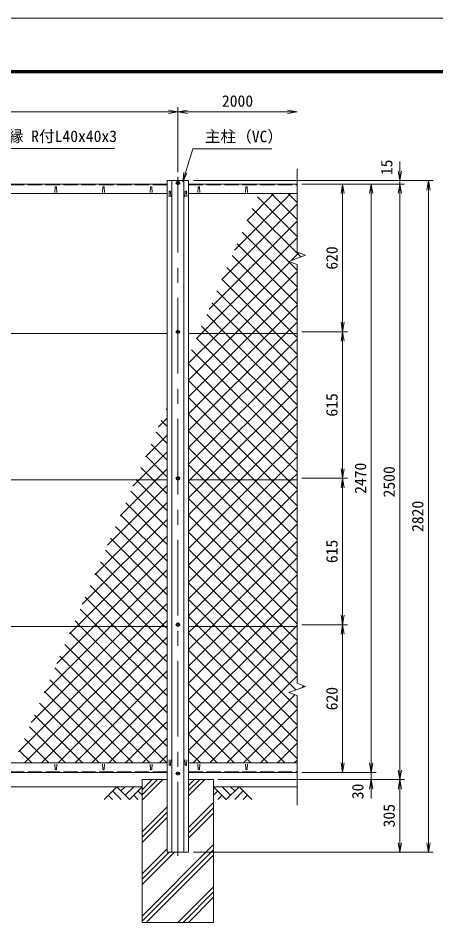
# Model space of a CAD drawing. Units: millimetres, scale not verified. Extents: x -4200 to 4200, y -2970 to 2970.
# Drawn here: x -2050 to -298, y -837 to 2970 of the extents above; entities that cross this region are included whole.
import ezdxf
from ezdxf.enums import TextEntityAlignment as Align

# ---------------------------------------------------------------- set-up
doc = ezdxf.new("R2010")
doc.units = ezdxf.units.MM
doc.header["$LTSCALE"] = 10
doc.linetypes.add('DASHED', pattern=[7.5, 6, -1.5])
doc.linetypes.add('USER1', pattern=[50.8, 31.75, -6.35, 6.35, -6.35])
for name, color, linetype, lineweight in [('0-0_D-STR1', 1, 'Continuous', 18), ('0-1_D-BMK', 2, 'USER1', 13), ('0-2_D-STR-DIM', 7, 'Continuous', 13), ('0-3_D-STR3', 3, 'Continuous', 13), ('0-4_D-BGD', 7, 'Continuous', 18), ('0-5_D-STR4', 7, 'Continuous', 18), ('0-6_D-DCR-HCH', 7, 'Continuous', 13), ('0-7_D-STR-TXT', 7, 'Continuous', 13), ('0-8_0', 7, 'Continuous', 18), ('0-A_D-STR2', 7, 'Continuous', 13), ('0-B_D-TTL', 7, 'Continuous', 18)]:
    doc.layers.add(name, color=color, linetype=linetype, lineweight=lineweight)
doc.styles.add('ＭＳ ゴシック', font='')
doc.styles.get('ＭＳ ゴシック').set_extended_font_data('MS Gothic')

# ---------------------------------------------------------------- blocks, each defined once
blk = doc.blocks.new('_Open')
at = {"layer": '0-8_0'}
blk.add_line((-10, 1.667), (0, 0), dxfattribs=at)
blk.add_lwpolyline([(-10, -1.667), (0, 0), (-10, 0)], dxfattribs=at)

msp = doc.modelspace()

# ---------------------------------------------------------------- linework, layer by layer
at = {"layer": '0-0_D-STR1'}
for p, q in [((-1404.97, -531.95), (-1404.97, 2288.05)), ((-1354.97, -531.95), (-1354.97, 2288.05)), ((-1334.97, -531.95), (-1334.97, 2288.05)), ((-1424.97, 2273.05), (-3347.47, 2273.05)), ((-1894.97, 2259.92), (-1895.72, 2238.42)), ((-1888.97, 2259.92), (-1888.22, 2238.42)), ((-1694.97, 2259.92), (-1695.72, 2238.42)), ((-1688.97, 2259.92), (-1688.22, 2238.42)), ((-1494.97, 2259.92), (-1495.72, 2238.42)), ((-1488.97, 2259.92), (-1488.22, 2238.42)), ((-1334.97, 2273.05), (-879.97, 2273.05)), ((-1294.97, 2259.92), (-1295.72, 2238.42)), ((-1288.97, 2259.92), (-1288.22, 2238.42)), ((-1094.97, 2259.92), (-1095.72, 2238.42)), ((-1088.97, 2259.92), (-1088.22, 2238.42)), ((-3347.47, 2233.05), (-1424.97, 2233.05)), ((-1416.47, 2241.43), (-1417.22, 2219.93)), ((-1410.47, 2241.43), (-1409.72, 2219.93)), ((-1349.47, 2241.43), (-1350.22, 2219.93)), ((-1343.47, 2241.43), (-1342.72, 2219.93)), ((-879.97, 2233.05), (-1334.97, 2233.05)), ((-1416.47, -165.33), (-1417.22, -143.83)), ((-1410.47, -165.33), (-1409.72, -143.83)), ((-1349.47, -165.33), (-1350.22, -143.83)), ((-1343.47, -165.33), (-1342.72, -143.83)), ((-3347.47, -156.95), (-1424.97, -156.95)), ((-1894.97, -183.82), (-1895.72, -162.32)), ((-1888.97, -183.82), (-1888.22, -162.32)), ((-1694.97, -183.82), (-1695.72, -162.32)), ((-1688.97, -183.82), (-1688.22, -162.32)), ((-1494.97, -183.82), (-1495.72, -162.32)), ((-1488.97, -183.82), (-1488.22, -162.32)), ((-879.97, -156.95), (-1334.97, -156.95)), ((-1294.97, -183.82), (-1295.72, -162.32)), ((-1288.97, -183.82), (-1288.22, -162.32)), ((-1094.97, -183.82), (-1095.72, -162.32)), ((-1088.97, -183.82), (-1088.22, -162.32)), ((-1424.97, -196.95), (-3347.47, -196.95)), ((-1334.97, -196.95), (-879.97, -196.95)), ((-1424.97, -531.95), (-1334.97, -531.95))]:
    msp.add_line(p, q, dxfattribs=at)
at = {"layer": '0-0_D-STR1', "linetype": 'DASHED'}
for p, q in [((-1424.97, 2270.05), (-3347.47, 2270.05)), ((-1334.97, 2270.05), (-879.97, 2270.05)), ((-1424.97, -193.95), (-3347.47, -193.95)), ((-1334.97, -193.95), (-879.97, -193.95))]:
    msp.add_line(p, q, dxfattribs=at)
at = {"layer": '0-0_D-STR1'}
msp.add_lwpolyline([(-1424.97, -531.95), (-1424.97, 2288.05), (-1334.97, 2288.05)], dxfattribs=at)
for centre, start, end in [((-1891.97, 2258.67), 22.61986, 157.38014), ((-1691.97, 2258.67), 22.61986, 157.38014), ((-1491.97, 2258.67), 22.61986, 157.38014), ((-1291.97, 2258.67), 22.61986, 157.38014), ((-1091.97, 2258.67), 22.61986, 157.38014), ((-1413.47, 2240.18), 22.61986, 157.38014), ((-1346.47, 2240.18), 22.61986, 157.38014), ((-1891.97, -182.57), 202.61986, 337.38014), ((-1691.97, -182.57), 202.61986, 337.38014), ((-1491.97, -182.57), 202.61986, 337.38014), ((-1413.47, -164.08), 202.61986, 337.38014), ((-1346.47, -164.08), 202.61986, 337.38014), ((-1291.97, -182.57), 202.61986, 337.38014), ((-1091.97, -182.57), 202.61986, 337.38014)]:
    msp.add_arc(centre, 3.25, start, end, dxfattribs=at)
at = {"layer": '0-1_D-BMK'}
for p, q in [((-1379.97, 2303.05), (-1379.97, -546.95)), ((-1369.97, 2277.55), (-1389.97, 2277.55)), ((-1369.97, 1653.05), (-1389.97, 1653.05)), ((-1379.97, 1663.05), (-1379.97, 1643.05)), ((-1369.97, 1038.05), (-1389.97, 1038.05)), ((-1369.97, 423.05), (-1389.97, 423.05)), ((-1369.97, -201.45), (-1389.97, -201.45))]:
    msp.add_line(p, q, dxfattribs=at)
at = {"layer": '0-2_D-STR-DIM'}
for p, q in [((-1379.97, 2323.05), (-1379.97, 2596.83)), ((-1379.97, 2323.05), (-1379.97, 2596.83)), ((-3379.97, 2576.83), (-1379.97, 2576.83)), ((-1379.97, 2576.83), (-879.97, 2576.83)), ((-448.93, 2328.05), (-448.93, 2368.05)), ((-879.97, 2337.5), (-879.97, 1987.27)), ((-1314.97, 2288.05), (-428.93, 2288.05)), ((-1314.97, 2288.05), (-308.93, 2288.05)), ((-448.93, 2273.05), (-448.93, 2288.05)), ((-328.93, -531.95), (-328.93, 2288.05)), ((-859.97, 2273.05), (-668.93, 2273.05)), ((-859.97, 2273.05), (-548.93, 2273.05)), ((-859.97, 2273.05), (-428.93, 2273.05)), ((-859.97, 2273.05), (-428.93, 2273.05)), ((-688.93, 1653.05), (-688.93, 2273.05)), ((-568.93, 2273.05), (-568.93, -196.95)), ((-448.93, 2273.05), (-448.93, -226.95)), ((-448.93, 2233.05), (-448.93, 2193.05)), ((-879.97, 1935.97), (-879.97, 177.27)), ((-859.97, 1653.05), (-668.93, 1653.05)), ((-859.97, 1653.05), (-668.93, 1653.05)), ((-688.93, 1038.05), (-688.93, 1653.05)), ((-859.97, 1038.05), (-668.93, 1038.05)), ((-859.97, 1038.05), (-668.93, 1038.05)), ((-688.93, 1038.05), (-688.93, 423.05)), ((-859.97, 423.05), (-668.93, 423.05)), ((-859.97, 423.05), (-668.93, 423.05)), ((-688.93, -196.95), (-688.93, 423.05)), ((-915.21, 138.8), (-844.74, 164.45)), ((-844.74, 164.45), (-879.97, 177.27)), ((-879.97, 125.97), (-915.21, 138.8)), ((-879.97, 125.97), (-879.97, -334.26)), ((-568.93, -156.95), (-568.93, -116.95)), ((-1212.2, -226.95), (-428.93, -226.95)), ((-1209.97, -226.95), (-548.93, -226.95)), ((-1209.97, -226.95), (-428.93, -226.95)), ((-859.97, -196.95), (-668.93, -196.95)), ((-859.97, -196.95), (-548.93, -196.95)), ((-859.97, -196.95), (-548.93, -196.95)), ((-568.93, -196.95), (-568.93, -226.95)), ((-448.93, -226.95), (-448.93, -531.95)), ((-568.93, -266.95), (-568.93, -306.95)), ((-1314.97, -531.95), (-428.93, -531.95)), ((-1314.97, -531.95), (-308.93, -531.95))]:
    msp.add_line(p, q, dxfattribs=at)
msp.add_lwpolyline([(-879.97, 1935.97), (-915.21, 1948.8), (-844.74, 1974.45), (-879.97, 1987.27)], dxfattribs=at)
at = {"layer": '0-3_D-STR3'}
for p, q in [((-1379.97, 2285.05), (-1386.47, 2281.3)), ((-1373.47, 2281.3), (-1379.97, 2285.05)), ((-1386.47, 2281.3), (-1386.47, 2273.8)), ((-1386.47, 2273.8), (-1379.97, 2270.04)), ((-1379.97, 2270.04), (-1373.47, 2273.8)), ((-1373.47, 2273.8), (-1373.47, 2281.3)), ((-1424.97, 1646.3), (-3347.47, 1646.3)), ((-879.97, 1646.3), (-1334.97, 1646.3)), ((-1424.97, 1031.3), (-3347.47, 1031.3)), ((-879.97, 1031.3), (-1334.97, 1031.3)), ((-1379.97, 430.55), (-1386.47, 426.8)), ((-1386.47, 426.8), (-1386.47, 419.29)), ((-1386.47, 419.29), (-1379.97, 415.54)), ((-1373.47, 426.8), (-1379.97, 430.55)), ((-1379.97, 415.54), (-1373.47, 419.29)), ((-1373.47, 419.29), (-1373.47, 426.8)), ((-1424.97, 416.3), (-3347.47, 416.3)), ((-879.97, 416.3), (-1334.97, 416.3)), ((-1379.97, -193.95), (-1386.47, -197.7)), ((-1386.47, -197.7), (-1386.47, -205.2)), ((-1386.47, -205.2), (-1379.97, -208.96)), ((-1373.47, -197.7), (-1379.97, -193.95)), ((-1379.97, -208.96), (-1373.47, -205.2)), ((-1373.47, -205.2), (-1373.47, -197.7))]:
    msp.add_line(p, q, dxfattribs=at)
for points in [[(-1373.47, 1656.8), (-1379.97, 1660.55), (-1386.47, 1656.8), (-1386.47, 1649.3), (-1379.97, 1645.54), (-1373.47, 1649.3)], [(-1373.47, 1041.8), (-1379.97, 1045.55), (-1386.47, 1041.8), (-1386.47, 1034.29), (-1379.97, 1030.54), (-1373.47, 1034.29)]]:
    msp.add_lwpolyline(points, close=True, dxfattribs=at)
for centre in [(-1379.97, 2277.55), (-1379.97, 1653.05), (-1379.97, 1038.05), (-1379.97, 423.05), (-1379.97, -201.45)]:
    msp.add_circle(centre, 6.25, dxfattribs=at)
at = {"layer": '0-4_D-BGD'}
for p, q in [((-1529.97, -256.95), (-3229.97, -256.95)), ((-1229.97, -256.95), (-879.97, -256.95))]:
    msp.add_line(p, q, dxfattribs=at)
at = {"layer": '0-5_D-STR4'}
for p, q in [((-1529.97, -226.95), (-1529.97, -826.95)), ((-1424.97, -226.95), (-1529.97, -226.95)), ((-1229.97, -226.95), (-1334.97, -226.95)), ((-1229.97, -226.95), (-1229.97, -826.95)), ((-1229.97, -826.95), (-1529.97, -826.95))]:
    msp.add_line(p, q, dxfattribs=at)
at = {"layer": '0-6_D-DCR-HCH'}
for p, q in [((-1529.97, -313.74), (-1443.19, -226.95)), ((-1529.97, -291.64), (-1465.29, -226.95)), ((-1529.97, -269.54), (-1487.38, -226.95)), ((-1334.97, -295.51), (-1266.41, -226.95)), ((-1334.97, -273.42), (-1288.51, -226.95)), ((-1334.97, -251.32), (-1310.61, -226.95)), ((-1636.4, -256.95), (-1689.61, -310.16)), ((-1636.4, -256.95), (-1583.19, -310.16)), ((-1618.66, -274.69), (-1600.92, -256.95)), ((-1600.92, -292.43), (-1565.45, -256.95)), ((-1583.19, -310.16), (-1529.97, -256.95)), ((-1176.76, -310.16), (-1229.97, -256.95)), ((-1159.03, -292.43), (-1194.5, -256.95)), ((-1123.55, -256.95), (-1176.76, -310.16)), ((-1141.2, -274.78), (-1159.03, -256.95)), ((-1123.55, -256.95), (-1070.34, -310.16)), ((-1671.87, -292.43), (-1654.05, -310.16)), ((-1654.14, -274.69), (-1618.5, -310.16)), ((-1565.45, -292.43), (-1547.63, -310.16)), ((-1547.71, -274.69), (-1529.97, -292.35)), ((-1212.24, -274.69), (-1229.97, -292.35)), ((-1194.5, -292.43), (-1212.32, -310.16)), ((-1105.81, -274.69), (-1141.45, -310.16)), ((-1088.08, -292.43), (-1105.89, -310.16)), ((-1529.97, -446.32), (-1424.97, -341.32)), ((-1334.97, -428.1), (-1229.97, -323.1)), ((-1529.97, -468.42), (-1424.97, -363.42)), ((-1334.97, -450.19), (-1229.97, -345.19)), ((-1334.97, -472.29), (-1229.97, -367.29)), ((-1529.97, -490.51), (-1424.97, -385.51)), ((-1529.97, -799.87), (-1229.97, -499.87)), ((-1529.97, -623.1), (-1424.97, -518.1)), ((-1529.97, -821.97), (-1229.97, -521.97)), ((-1529.97, -667.29), (-1394.64, -531.95)), ((-1529.97, -645.19), (-1416.73, -531.95)), ((-1512.86, -826.95), (-1229.97, -544.07)), ((-1380.28, -826.95), (-1229.97, -676.65)), ((-1358.18, -826.95), (-1229.97, -698.75)), ((-1336.08, -826.95), (-1229.97, -720.84))]:
    msp.add_line(p, q, dxfattribs=at)
at = {"layer": '0-7_D-STR-TXT'}
for points in [[(-1644.39, 2423.11), (-2342.26, 2423.11), (-2388.31, 2274.96)], [(-986.26, 2421.93), (-1317.64, 2421.93), (-1359.33, 2284.27)]]:
    msp.add_lwpolyline(points, dxfattribs=at)
at = {"layer": '0-A_D-STR2'}
for p, q in [((-1142.7, 1996.49), (-906.14, 2233.05)), ((-1089.44, 2120.45), (-976.85, 2233.05)), ((-879.97, 2053.83), (-1046.52, 2220.38)), ((-879.97, 2124.55), (-988.48, 2233.05)), ((-879.97, 2195.26), (-917.77, 2233.05)), ((-1195.96, 1872.52), (-879.97, 2188.5)), ((-864.21, 1967.36), (-1067.77, 2170.92)), ((-1249.21, 1748.56), (-879.97, 2117.79)), ((-879.97, 1912.41), (-1089.02, 2121.45)), ((-879.97, 1841.7), (-1110.26, 2071.99)), ((-879.97, 1770.99), (-1131.51, 2022.53)), ((-903.16, 1953.18), (-871.98, 1984.36)), ((-879.97, 1700.28), (-1152.76, 1973.07)), ((-896.7, 1646.3), (-1174.01, 1923.61)), ((-967.41, 1646.3), (-1195.26, 1874.14)), ((-1068.63, 1646.3), (-879.97, 1834.95)), ((-1038.12, 1646.3), (-1216.51, 1824.68)), ((-1108.83, 1646.3), (-1237.76, 1775.22)), ((-997.91, 1646.3), (-879.97, 1764.24)), ((-1179.55, 1646.3), (-1259, 1725.76)), ((-1250.26, 1646.3), (-1280.25, 1676.3)), ((-1334.97, 1379.95), (-1068.63, 1646.3)), ((-1334.97, 1309.24), (-997.91, 1646.3)), ((-879.97, 1276.02), (-1250.26, 1646.3)), ((-879.97, 1346.73), (-1179.55, 1646.3)), ((-879.97, 1417.44), (-1108.83, 1646.3)), ((-879.97, 1488.15), (-1038.12, 1646.3)), ((-879.97, 1558.86), (-967.41, 1646.3)), ((-879.97, 1629.57), (-896.7, 1646.3)), ((-1334.97, 1167.82), (-879.97, 1622.82)), ((-879.97, 1205.31), (-1301.5, 1626.83)), ((-879.97, 1134.6), (-1322.75, 1577.37)), ((-1334.97, 1097.11), (-879.97, 1552.11)), ((-879.97, 1063.88), (-1334.97, 1518.88)), ((-918.1, 1031.3), (-1334.97, 1448.17)), ((-1330.07, 1031.3), (-879.97, 1481.4)), ((-1259.36, 1031.3), (-879.97, 1410.69)), ((-988.81, 1031.3), (-1334.97, 1377.46)), ((-1188.65, 1031.3), (-879.97, 1339.98)), ((-1424.97, 1326.04), (-1428.99, 1330.06)), ((-1059.52, 1031.3), (-1334.97, 1306.75)), ((-1462.23, 1252.69), (-1424.97, 1289.95)), ((-1424.97, 1255.33), (-1450.24, 1280.6)), ((-1117.94, 1031.3), (-879.97, 1269.26)), ((-1515.49, 1128.72), (-1424.97, 1219.24)), ((-1424.97, 1184.62), (-1471.49, 1231.14)), ((-1130.23, 1031.3), (-1334.97, 1236.04)), ((-1424.97, 1113.91), (-1492.74, 1181.68)), ((-1047.23, 1031.3), (-879.97, 1198.55)), ((-1200.94, 1031.3), (-1334.97, 1165.33)), ((-1424.97, 1043.2), (-1513.99, 1132.21)), ((-976.52, 1031.3), (-879.97, 1127.84)), ((-1271.65, 1031.3), (-1334.97, 1094.62)), ((-1334.97, 1026.4), (-1330.07, 1031.3)), ((-1334.97, 955.69), (-1259.36, 1031.3)), ((-1334.97, 884.98), (-1188.65, 1031.3)), ((-1334.97, 814.26), (-1117.94, 1031.3)), ((-1334.97, 743.55), (-1047.23, 1031.3)), ((-1334.97, 672.84), (-976.52, 1031.3)), ((-1334.97, 602.13), (-905.81, 1031.3)), ((-879.97, 639.62), (-1271.65, 1031.3)), ((-879.97, 710.33), (-1200.94, 1031.3)), ((-879.97, 781.04), (-1130.23, 1031.3)), ((-879.97, 851.75), (-1059.52, 1031.3)), ((-879.97, 922.46), (-988.81, 1031.3)), ((-879.97, 993.17), (-918.1, 1031.3)), ((-905.81, 1031.3), (-879.97, 1057.13)), ((-1675.26, 756.83), (-1424.97, 1007.11)), ((-879.97, 568.91), (-1334.97, 1023.91)), ((-1424.97, 831.07), (-1577.74, 983.83)), ((-1334.97, 531.42), (-879.97, 986.42)), ((-879.97, 498.2), (-1334.97, 953.2)), ((-1728.51, 632.86), (-1424.97, 936.4)), ((-1424.97, 760.36), (-1598.98, 934.37)), ((-1334.97, 460.71), (-879.97, 915.71)), ((-1424.97, 689.65), (-1620.23, 884.91)), ((-879.97, 427.49), (-1334.97, 882.49)), ((-1781.77, 508.89), (-1424.97, 865.69)), ((-1308.68, 416.3), (-879.97, 845)), ((-1424.97, 618.94), (-1641.48, 835.44)), ((-1803.65, 416.3), (-1424.97, 794.98)), ((-1424.97, 548.22), (-1662.73, 785.98)), ((-1237.97, 416.3), (-879.97, 774.29)), ((-1732.94, 416.3), (-1424.97, 724.26)), ((-1424.97, 477.51), (-1683.98, 736.52)), ((-1010.2, 416.3), (-1334.97, 741.07)), ((-1167.26, 416.3), (-879.97, 703.58)), ((-1662.23, 416.3), (-1424.97, 653.55)), ((-1080.92, 416.3), (-1334.97, 670.36)), ((-1505.18, 416.3), (-1726.48, 637.6)), ((-1096.55, 416.3), (-879.97, 632.87)), ((-1575.89, 416.3), (-1747.73, 588.13)), ((-1591.52, 416.3), (-1424.97, 582.84)), ((-1646.6, 416.3), (-1768.97, 538.67)), ((-1025.83, 416.3), (-879.97, 562.16)), ((-1520.81, 416.3), (-1424.97, 512.13)), ((-1222.34, 416.3), (-1334.97, 528.94)), ((-1717.31, 416.3), (-1790.22, 489.21)), ((-1293.05, 416.3), (-1334.97, 458.22)), ((-955.12, 416.3), (-879.97, 491.45)), ((-1788.02, 416.3), (-1811.47, 439.75)), ((-884.41, 416.3), (-879.97, 420.74)), ((-2048.05, -110.94), (-1520.81, 416.3)), ((-1994.79, 13.03), (-1591.52, 416.3)), ((-1941.53, 136.99), (-1662.23, 416.3)), ((-1888.28, 260.96), (-1732.94, 416.3)), ((-1835.02, 384.93), (-1803.65, 416.3)), ((-1424.97, -17.46), (-1832.72, 390.29)), ((-1424.97, 53.25), (-1788.02, 416.3)), ((-1424.97, 123.96), (-1717.31, 416.3)), ((-1424.97, 194.67), (-1646.6, 416.3)), ((-1424.97, 265.38), (-1575.89, 416.3)), ((-1424.97, 336.09), (-1505.18, 416.3)), ((-1334.97, 390), (-1308.68, 416.3)), ((-1334.97, 319.29), (-1237.97, 416.3)), ((-1334.97, 248.58), (-1167.26, 416.3)), ((-1334.97, 177.87), (-1096.55, 416.3)), ((-1334.97, 107.16), (-1025.83, 416.3)), ((-1334.97, 36.45), (-955.12, 416.3)), ((-1334.97, -34.26), (-884.41, 416.3)), ((-879.97, -67.49), (-1334.97, 387.51)), ((-879.97, 3.22), (-1293.05, 416.3)), ((-879.97, 73.94), (-1222.34, 416.3)), ((-879.97, 215.36), (-1080.92, 416.3)), ((-879.97, 286.07), (-1010.2, 416.3)), ((-1952.64, -156.95), (-1424.97, 370.71)), ((-1334.97, -104.97), (-879.97, 350.03)), ((-1424.97, -88.17), (-1853.97, 340.82)), ((-879.97, -138.2), (-1334.97, 316.8)), ((-1881.93, -156.95), (-1424.97, 300)), ((-1426.91, -156.95), (-1875.22, 291.36)), ((-1316.24, -156.95), (-879.97, 279.31)), ((-1497.62, -156.95), (-1896.47, 241.9)), ((-1811.22, -156.95), (-1424.97, 229.29)), ((-931.93, -156.95), (-1334.97, 246.09)), ((-1568.33, -156.95), (-1917.72, 192.44)), ((-1245.53, -156.95), (-879.97, 208.6)), ((-1740.5, -156.95), (-1424.97, 158.58)), ((-1002.64, -156.95), (-1334.97, 175.38)), ((-858.39, 159.48), (-851.1, 166.77)), ((-1639.04, -156.95), (-1938.96, 142.98)), ((-1174.82, -156.95), (-888.72, 129.15)), ((-1709.75, -156.95), (-1960.21, 93.51)), ((-1669.79, -156.95), (-1424.97, 87.87)), ((-1073.35, -156.95), (-1334.97, 104.67)), ((-1780.46, -156.95), (-1981.46, 44.05)), ((-1104.11, -156.95), (-879.97, 67.18)), ((-1599.08, -156.95), (-1424.97, 17.16)), ((-1144.06, -156.95), (-1334.97, 33.96)), ((-1851.17, -156.95), (-2002.71, -5.41)), ((-1214.77, -156.95), (-1334.97, -36.75)), ((-1033.4, -156.95), (-879.97, -3.53)), ((-1921.88, -156.95), (-2023.96, -54.87)), ((-1528.37, -156.95), (-1424.97, -53.55)), ((-962.69, -156.95), (-879.97, -74.24)), ((-1992.59, -156.95), (-2045.21, -104.33)), ((-1285.48, -156.95), (-1334.97, -107.46)), ((-1457.66, -156.95), (-1424.97, -124.26)), ((-891.98, -156.95), (-879.97, -144.95))]:
    msp.add_line(p, q, dxfattribs=at)
for points in [[(-1302.47, 1624.59), (-1280.76, 1646.3), (-879.97, 2047.08)], [(-1334.97, 1521.37), (-1210.05, 1646.3), (-909.59, 1946.75)], [(-1334.97, 1450.66), (-1139.34, 1646.3), (-879.97, 1905.66)], [(-1334.97, 1238.53), (-927.2, 1646.3), (-879.97, 1693.53)], [(-1568.74, 1004.76), (-1542.21, 1031.3), (-1424.97, 1148.53)], [(-1622, 880.79), (-1471.49, 1031.3), (-1424.97, 1077.82)], [(-1424.97, 972.49), (-1483.78, 1031.3), (-1535.24, 1082.75)], [(-1424.97, 901.78), (-1554.49, 1031.3), (-1556.49, 1033.29)], [(-879.97, 356.78), (-939.49, 416.3), (-1334.97, 811.78)], [(-1424.97, 406.8), (-1434.47, 416.3), (-1705.23, 687.06)], [(-885.09, 149.76), (-1151.63, 416.3), (-1334.97, 599.65)], [(-2023.35, -156.95), (-1450.1, 416.3), (-1424.97, 441.42)]]:
    msp.add_lwpolyline(points, dxfattribs=at)
at = {"layer": '0-B_D-TTL', "color": 2}
msp.add_lwpolyline([(-4200, 2970), (4200, 2970), (4200, -2970), (-4200, -2970)], close=True, dxfattribs=at)
at = {"layer": '0-B_D-TTL'}
for points in [[(-3930, 2750), (3930, 2750), (3930, -2750), (-3930, -2750)], [(-3927.5, 2747.5), (3927.5, 2747.5), (3927.5, -2747.5), (-3927.5, -2747.5)], [(-3925, 2745), (3925, 2745), (3925, -2745), (-3925, -2745)], [(-3922.5, 2742.5), (3922.5, 2742.5), (3922.5, -2742.5), (-3922.5, -2742.5)], [(-3920, 2740), (3920, 2740), (3920, -2740), (-3920, -2740)]]:
    msp.add_lwpolyline(points, close=True, dxfattribs=at)

# ---------------------------------------------------------------- block references
at = {"layer": '0-2_D-STR-DIM', "xscale": 4, "yscale": 4}
for p in [(-1379.97, 2576.83), (-879.97, 2576.83)]:
    msp.add_blockref('_Open', p, dxfattribs=at)
for p, rotation in [((-1379.97, 2576.83), 180), ((-448.93, 2288.05), 270), ((-328.93, 2288.05), 90), ((-688.93, 2273.05), 90), ((-568.93, 2273.05), 90), ((-448.93, 2273.05), 90), ((-448.93, 2273.05), 90), ((-688.93, 1653.05), 270), ((-688.93, 1653.05), 90), ((-688.93, 1038.05), 270), ((-688.93, 1038.05), 90), ((-688.93, 423.05), 270), ((-688.93, 423.05), 90), ((-688.93, -196.95), 270), ((-568.93, -196.95), 270), ((-568.93, -196.95), 270), ((-448.93, -226.95), 270), ((-568.93, -226.95), 90), ((-448.93, -226.95), 90), ((-448.93, -531.95), 270), ((-328.93, -531.95), 270)]:
    msp.add_blockref('_Open', p, dxfattribs=dict(at, rotation=rotation))
at = {"layer": '0-7_D-STR-TXT', "xscale": 4, "yscale": 4, "rotation": 253.14944}
msp.add_blockref('_Open', (-1359.91, 2282.35), dxfattribs=at)

# ---------------------------------------------------------------- texts
at = {"layer": '0-2_D-STR-DIM', "style": 'ＭＳ ゴシック'}
msp.add_text('2000', height=48.09, dxfattribs=at).set_placement((-1195.24, 2583.58), align=Align.BOTTOM_LEFT)
for s, p in [('15', (-465.87, 2310.87)), ('620', (-695.68, 1913.78)), ('615', (-695.68, 1296.93)), ('2470', (-575.68, 972.78)), ('2500', (-455.68, 957.78)), ('2820', (-335.68, 812.78)), ('615', (-695.68, 681.93)), ('620', (-695.68, 63.78)), ('30', (-587.19, -309.38)), ('305', (-455.68, -427.69))]:
    msp.add_text(s, height=48.09, rotation=90, dxfattribs=at).set_placement(p, align=Align.BOTTOM_LEFT)
at = {"layer": '0-7_D-STR-TXT', "style": 'ＭＳ ゴシック'}
for s, p in [('爪付胴縁 R付L40x40x3', (-2290.32, 2435.69)), ('主柱（VC）', (-1266.72, 2434.51))]:
    msp.add_text(s, height=48.09, dxfattribs=at).set_placement(p, align=Align.BOTTOM_LEFT)

doc.saveas('drawing.dxf')
